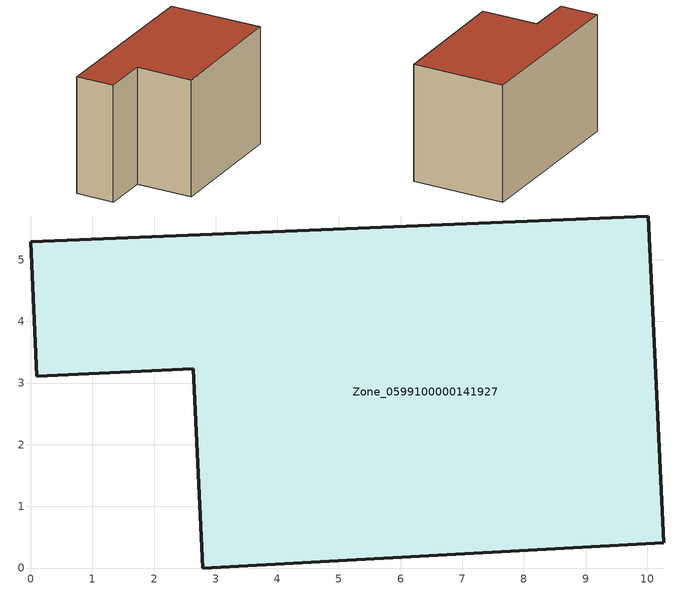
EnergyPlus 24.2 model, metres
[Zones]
Zone_0599100000141927
 floor ground (C_G): 0,5.29 10.02,5.71 10.27,0.41 2.79,0 2.64,3.23 0.1,3.11 z0
 wall outside (C_F): 10.02,5.71 0,5.29 0.1,3.11 2.64,3.23 2.79,0 10.27,0.41 10.02,5.71 z0:6.73
 roof outside (C_R): 10.27,0.41 10.02,5.71 0,5.29 0.1,3.11 2.64,3.23 2.79,0 z6.73
[BUILDING]
Pand.0599100000141927: North Axis=0; Terrain=City; Loads Convergence Tolerance Value=0.04; Temperature Convergence Tolerance Value=0.4; Solar Distribution=FullExterior; Maximum Number of Warmup Days=25; Minimum Number of Warmup Days=1
[Site:Location]
Rotterdam.The.Hague.AP_ZH_NLD Design_Conditions: Latitude=51.96; Longitude=4.45; Time Zone=1; Elevation=-4.5
[SITE:GROUNDTEMPERATURE:BUILDINGSURFACE]
18, 18, 18, 18, 18, 18, 18, 18, 18, 18, 18, 18
[MATERIAL] Thermal Absorptance=0.9; Solar Absorptance=0.7; Visible Absorptance=0.7
Name | Roughness | Thickness | Conductivity | Density | Specific Heat
G.TC.1946 | MediumSmooth | 0.15 | 1 | 540 | 1210
F.TC.1946 | Rough | 0.3 | 0.857143 | 1920 | 840
R.TC.1946 | MediumRough | 0.2 | 0.909091 | 1500 | 1000
[CONSTRUCTION]
C_G: G.TC.1946
C_F: F.TC.1946
C_R: R.TC.1946
[ZONE]
Zone_0599100000141927: Type=1; Multiplier=1; Ceiling Height=Autocalculate; Volume=Autocalculate; Floor Area=autocalculate; Part of Total Floor Area=Yes
[ZONEINFILTRATION:DESIGNFLOWRATE]
Infil_Zone_0599100000141927: Zone or ZoneList or Space or SpaceList=Zone_0599100000141927; Schedule=AlwaysOn; Design Flow Rate Calculation Method=Flow/Area; Flow Rate per Floor Area=0.003; Constant Term Coefficient=1; Temperature Term Coefficient=0; Velocity Term Coefficient=0; Velocity Squared Term Coefficient=0
[HVACTEMPLATE:ZONE:IDEALLOADSAIRSYSTEM]
Zone_0599100000141927: Maximum Heating Supply Air Temperature=50; Minimum Cooling Supply Air Temperature=13; Maximum Heating Supply Air Humidity Ratio=0.0156; Minimum Cooling Supply Air Humidity Ratio=0.0077; Heating Limit=NoLimit; Cooling Limit=NoLimit; Dehumidification Control Type=ConstantSensibleHeatRatio; Cooling Sensible Heat Ratio=0.7; Dehumidification Setpoint=60; Humidification Control Type=None; Humidification Setpoint=30; Outdoor Air Method=None; Outdoor Air Flow Rate per Person=0.00944; Outdoor Air Flow Rate per Zone Floor Area=0; Outdoor Air Flow Rate per Zone=0; Demand Controlled Ventilation Type=None; Outdoor Air Economizer Type=NoEconomizer; Heat Recovery Type=None; Sensible Heat Recovery Effectiveness=0.7; Latent Heat Recovery Effectiveness=0.65
[ZONECONTROL:THERMOSTAT]
ThermostatControl_Zone_0599100000141927: Zone or ZoneList=Zone_0599100000141927; Control Type Schedule=DualSetpointControlType; Control 1=Thermostat_Zone_0599100000141927; Temperature Difference Between Cutout And Setpoint=0
[THERMOSTATSETPOINT:DUALSETPOINT]
Thermostat_Zone_0599100000141927: Heating Setpoint Temperature Schedule=HeatingSetpoint_Zone_0599100000141927; Cooling Setpoint Temperature Schedule=CoolingSetpoint_Zone_0599100000141927
[SCHEDULE:COMPACT]
HeatingSetpoint_Zone_0599100000141927: Through: 12/31, For: AllDays, Until: 24:00, 21
CoolingSetpoint_Zone_0599100000141927: Through: 12/31, For: AllDays, Until: 24:00, 24
DualSetpointControlType: Through: 12/31, For: AllDays, Until: 24:00, 4
AlwaysOn: Through: 12/31, For: AllDays, Until: 24:00, 1
